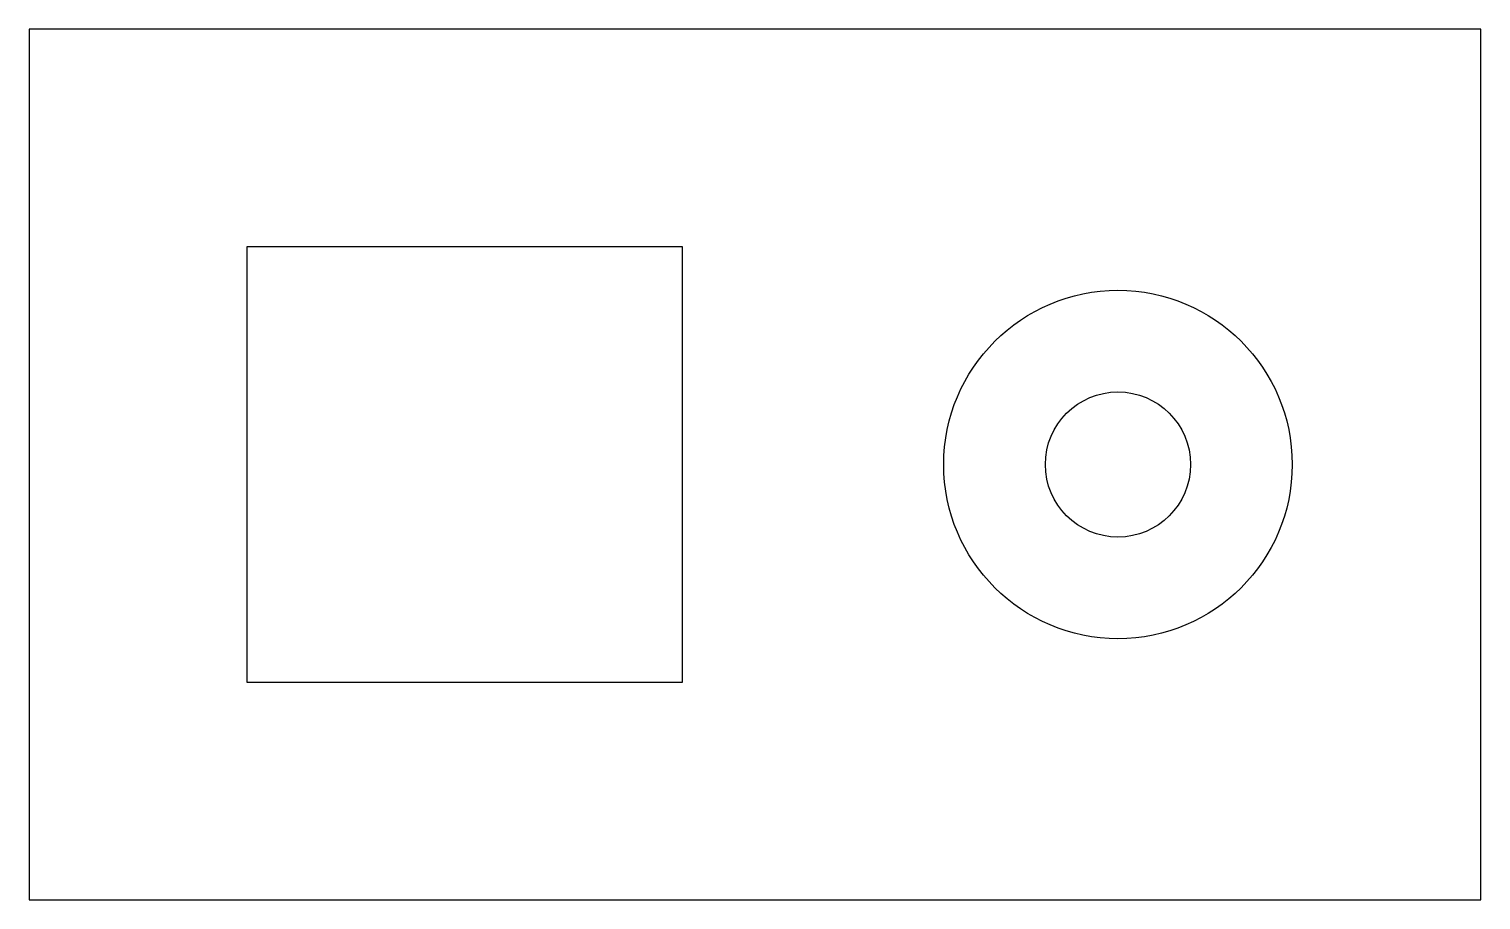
# Model space of a CAD drawing. Header units: millimetres. Extents: x 0 to 100, y 0 to 60.
import ezdxf

# ---------------------------------------------------------------- set-up
doc = ezdxf.new("R2010")
doc.units = ezdxf.units.MM
doc.layers.add('CUT', color=1, linetype='Continuous')

msp = doc.modelspace()

# ---------------------------------------------------------------- linework, layer by layer
at = {"layer": 'CUT'}
for points in [[(0, 0), (100, 0), (100, 60), (0, 60)], [(15, 15), (45, 15), (45, 45), (15, 45)]]:
    msp.add_lwpolyline(points, close=True, dxfattribs=at)
for radius in [12, 5]:
    msp.add_circle((75, 30), radius, dxfattribs=at)

doc.saveas('drawing.dxf')
